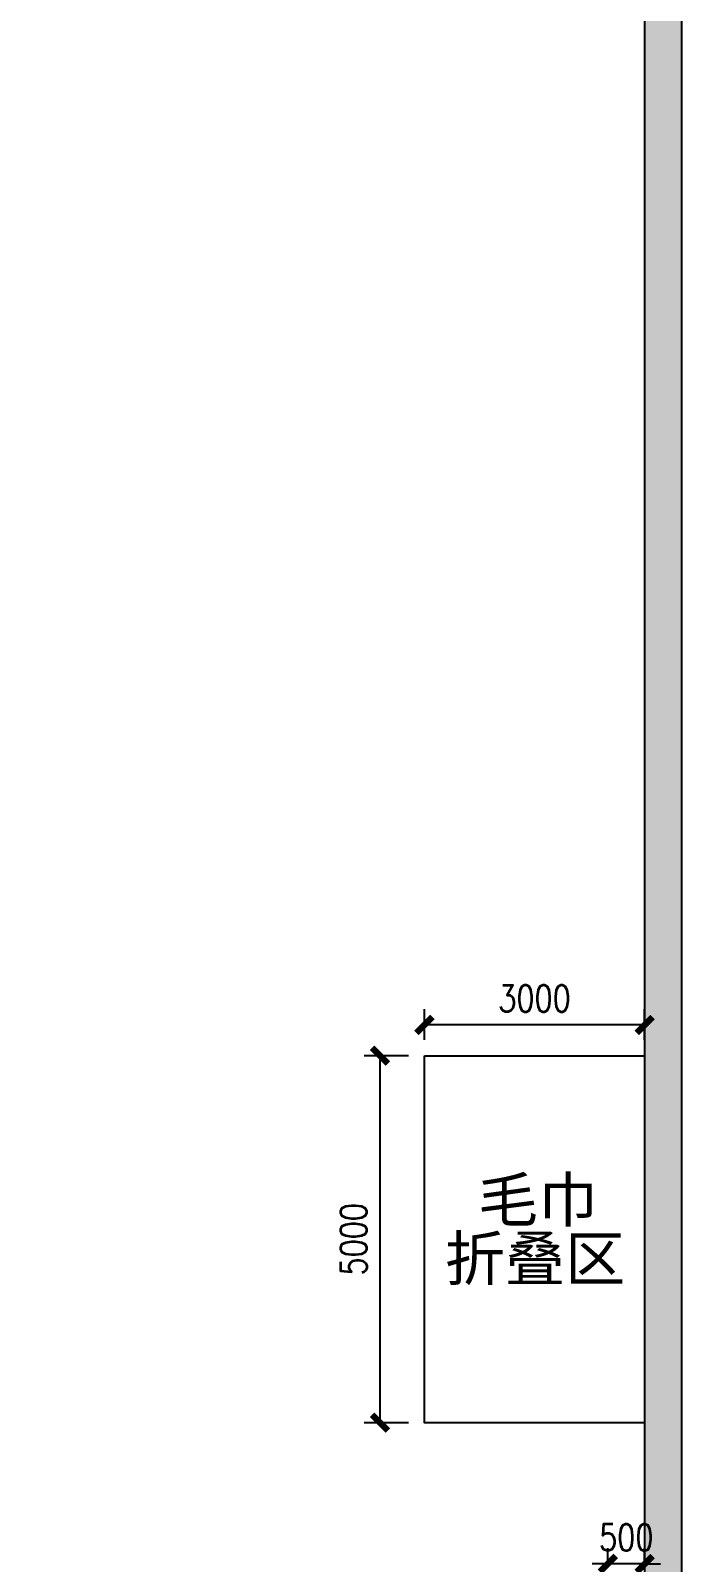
# Model space of a CAD drawing. Header units: millimetres. Extents: x 28866 to 196092, y 16567 to 68963.
# Drawn here: x 128383 to 137247, y 35719 to 56581 of the extents above; entities that cross this region are included whole.
import ezdxf

# ---------------------------------------------------------------- set-up
doc = ezdxf.new("R2010")
doc.units = ezdxf.units.MM
for name, color, linetype in [('font_blue', 142, 'Continuous'), ('font_grey', 254, 'Continuous'), ('green', 122, 'Continuous'), ('wall', 250, 'Continuous')]:
    doc.layers.add(name, color=color, linetype=linetype)
doc.styles.add('ROMANS', font='ROMANS.shx', dxfattribs={"width": 0.8, "bigfont": 'hhztxt.shx'})
doc.styles.get("Standard").update_dxf_attribs({"font": 'arial.ttf', "height": 200})
doc.dimstyles.new('dim1-150', dxfattribs={"dimscale": 180, "dimtxt": 2, "dimasz": 1.2, "dimexe": 1.2, "dimexo": 1.2, "dimgap": 1, "dimtad": 1, "dimdec": 0, "dimdsep": 46, "dimtxsty": 'ROMANS', "dimblk": 'ARCHTICK', "dimcen": 0, "dimadec": 0, "dimazin": 0, "dimtfac": 0.71, "dimtdec": 0, "dimtix": 1, "dimtmove": 0, "dimatfit": 3, "dimldrblk": 'ARCHTICK', "dimfxl": 0, "dimtolj": 1, "dimtzin": 0, "dimarcsym": 0})

# ---------------------------------------------------------------- blocks, each defined once
blk = doc.blocks.new('_ArchTick')
at = {"color": 0, "linetype": 'ByBlock', "const_width": 0.4}
blk.add_lwpolyline([(-0.5, -0.5), (0.5, 0.5)], dxfattribs=at)
blk = doc.blocks.new('*D125')
at = {"layer": 'Defpoints', "color": 0, "transparency": 16777216}
for p in [(133747, 43039), (133747, 42620), (136747, 42620)]:
    blk.add_point(p, dxfattribs=at)
at = {"layer": 'font_grey', "color": 0, "lineweight": -2, "transparency": 16777216}
for p, q in [((133747, 42836), (133747, 43255)), ((136747, 42836), (136747, 43255)), ((136747, 43039), (133747, 43039))]:
    blk.add_line(p, q, dxfattribs=at)
at = {"layer": 'font_grey', "color": 0, "lineweight": -2, "transparency": 16777216, "xscale": 216, "yscale": 216, "zscale": 216, "rotation": 180}
blk.add_blockref('_ArchTick', (133747, 43039), dxfattribs=at)
at = {"layer": 'font_grey', "color": 0, "lineweight": -2, "transparency": 16777216, "xscale": 216, "yscale": 216, "zscale": 216}
blk.add_blockref('_ArchTick', (136747, 43039), dxfattribs=at)
at = {"layer": 'font_grey', "color": 0, "transparency": 16777216, "insert": (135247, 43399), "char_height": 360, "attachment_point": 5, "style": 'ROMANS'}
blk.add_mtext('\\A1;3000', dxfattribs=at)
blk = doc.blocks.new('*D126')
at = {"layer": 'Defpoints', "color": 0, "transparency": 16777216}
for p in [(133747, 42620), (133142, 37620), (133747, 37620)]:
    blk.add_point(p, dxfattribs=at)
at = {"layer": 'font_grey', "color": 0, "lineweight": -2, "transparency": 16777216}
for p, q in [((133531, 42620), (132926, 42620)), ((133142, 42620), (133142, 37620)), ((133531, 37620), (132926, 37620))]:
    blk.add_line(p, q, dxfattribs=at)
at = {"layer": 'font_grey', "color": 0, "lineweight": -2, "transparency": 16777216, "xscale": 216, "yscale": 216, "zscale": 216}
for p, rotation in [((133142, 42620), 90), ((133142, 37620), 270)]:
    blk.add_blockref('_ArchTick', p, dxfattribs=dict(at, rotation=rotation))
at = {"layer": 'font_grey', "color": 0, "transparency": 16777216, "insert": (132782, 40120), "char_height": 360, "attachment_point": 5, "rotation": 90, "style": 'ROMANS'}
blk.add_mtext('\\A1;5000', dxfattribs=at)
blk = doc.blocks.new('*D128')
at = {"layer": 'Defpoints', "color": 0, "transparency": 16777216}
for p in [(136247, 35698), (136247, 35513), (136747, 35513)]:
    blk.add_point(p, dxfattribs=at)
at = {"layer": 'font_grey', "color": 0, "lineweight": -2, "transparency": 16777216}
for p, q in [((136247, 35729), (136247, 35914)), ((136747, 35729), (136747, 35914)), ((136247, 35698), (136031, 35698)), ((136747, 35698), (136247, 35698)), ((136747, 35698), (136963, 35698))]:
    blk.add_line(p, q, dxfattribs=at)
at = {"layer": 'font_grey', "color": 0, "lineweight": -2, "transparency": 16777216, "xscale": 216, "yscale": 216, "zscale": 216}
blk.add_blockref('_ArchTick', (136247, 35698), dxfattribs=at)
at = {"layer": 'font_grey', "color": 0, "lineweight": -2, "transparency": 16777216, "xscale": 216, "yscale": 216, "zscale": 216, "rotation": 180}
blk.add_blockref('_ArchTick', (136747, 35698), dxfattribs=at)
at = {"layer": 'font_grey', "color": 0, "transparency": 16777216, "insert": (136497, 36058), "char_height": 360, "attachment_point": 5, "style": 'ROMANS'}
blk.add_mtext('\\A1;500', dxfattribs=at)

msp = doc.modelspace()

# ---------------------------------------------------------------- hatches: boundary and pattern name
at = {"layer": 'wall'}
h = msp.add_hatch(dxfattribs=at)
h.set_pattern_fill('AR-B816', color=256)
h.set_pattern_definition([(0, (42207.01, 0), (0, 203.2), []), (90, (42207.01, 0), (-203.2, 203.2), [203.2, -203.2])])
h.paths.add_polyline_path([(128247.4, 17067.2), (128247.4, 16567.2), (137247.4, 16567.2), (137247.4, 67567.2), (111247.4, 67567.2), (111247.4, 16567.2), (120247.4, 16567.2), (120247.4, 17067.2), (111747.4, 17067.2), (111747.4, 67067.2), (136747.4, 67067.2), (136747.4, 17067.2)])

# ---------------------------------------------------------------- linework, layer by layer
at = {"layer": 'green'}
msp.add_lwpolyline([(133747.4, 42619.7), (136747.4, 42619.7), (136747.4, 37619.7), (133747.4, 37619.7)], close=True, dxfattribs=at)
at = {"layer": 'wall'}
for points in [[(120247.4, 16567.2), (111247.4, 16567.2), (111247.4, 67567.2), (137247.4, 67567.2), (137247.4, 16567.2), (128247.4, 16567.2)], [(120247.4, 17067.2), (111747.4, 17067.2), (111747.4, 67067.2), (136747.4, 67067.2), (136747.4, 17067.2), (128247.4, 17067.2)]]:
    msp.add_lwpolyline(points, dxfattribs=at)

# ---------------------------------------------------------------- texts
at = {"layer": 'font_blue', "insert": (132699.2, 40957.4), "char_height": 600, "attachment_point": 1, "line_spacing_factor": 0.8}
msp.add_mtext_dynamic_manual_height_columns('\\pi1776.28477;{\\fSimSun|b0|i0|c134|p2;毛巾\\P\\pi1327.12276;折叠区}', width=5114.581, gutter_width=500, heights=[0], dxfattribs=at)

# ---------------------------------------------------------------- dimensions: what is measured, and where the dimension line sits
at = {"layer": 'font_grey'}
for base, p1, p2, picture, middle in [((133747.4, 43039.3), (136747.4, 42619.7), (133747.4, 42619.7), '*D125', (135247.4, 43399.3)), ((136247.4, 35698), (136747.4, 35513), (136247.4, 35513), '*D128', (136497.4, 36058))]:
    dim = msp.add_linear_dim(base=base, p1=p1, p2=p2, dimstyle='dim1-150', dxfattribs=at)
    dim.commit()
    dim.dimension.update_dxf_attribs({"geometry": picture, "text_midpoint": middle})
dim = msp.add_linear_dim(base=(133142.2, 37619.7), p1=(133747.4, 42619.7), p2=(133747.4, 37619.7), angle=90, dimstyle='dim1-150', dxfattribs=at)
dim.commit()
dim.dimension.update_dxf_attribs({"geometry": '*D126', "text_midpoint": (132782.2, 40119.7)})

doc.saveas('drawing.dxf')
